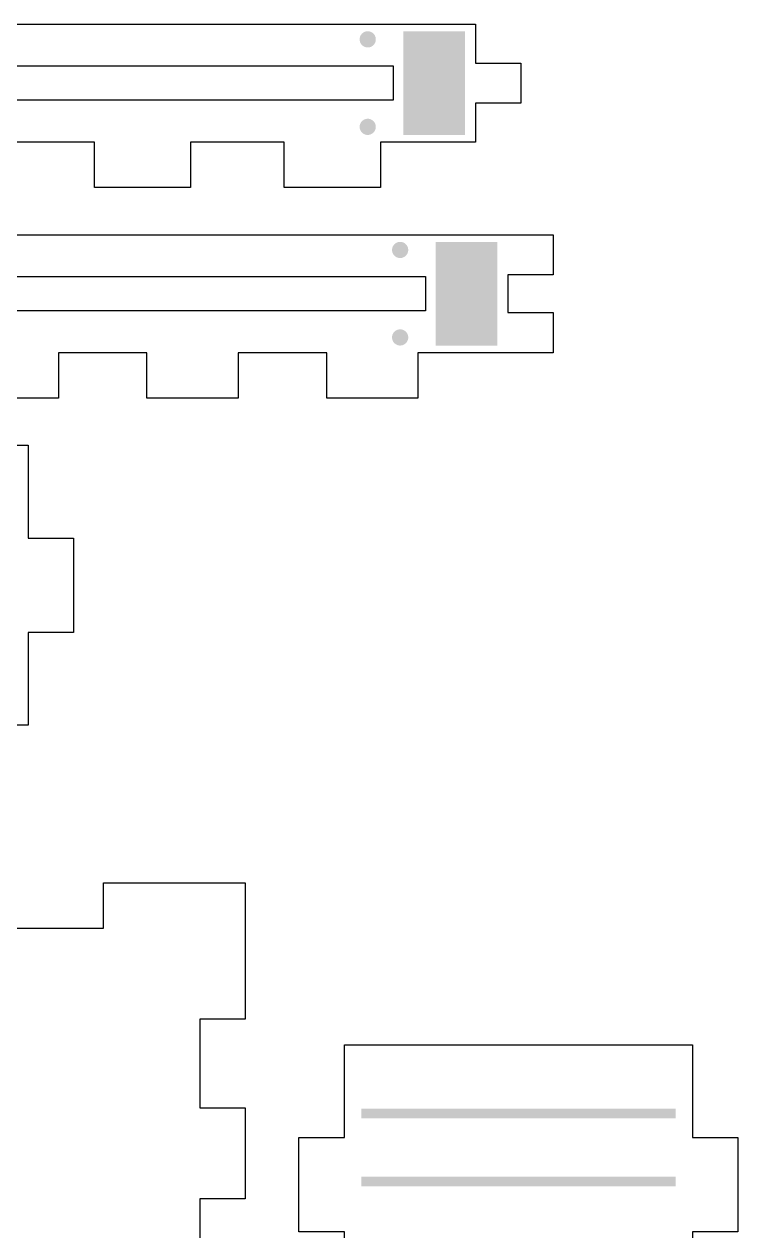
# Model space of a CAD drawing. Header units: millimetres. Extents: x 6 to 441, y 6 to 299.
# Drawn here: x 92 to 136, y 141.6 to 216 of the extents above; entities that cross this region are included whole.
import ezdxf

# ---------------------------------------------------------------- set-up
doc = ezdxf.new("R2010")
doc.units = ezdxf.units.MM
doc.layers.add('CUT', color=1, linetype='Continuous')
doc.layers.add('RASTER', color=7, linetype='Continuous')

msp = doc.modelspace()

# ---------------------------------------------------------------- hatches: boundary and pattern name
at = {"layer": 'RASTER'}
for points in [[(113.701, 215.1), (113.697, 215.035), (113.684, 214.971), (113.663, 214.909), (113.634, 214.85), (113.598, 214.796), (113.555, 214.746), (113.505, 214.703), (113.451, 214.667), (113.392, 214.638), (113.33, 214.617), (113.266, 214.604), (113.201, 214.6), (113.136, 214.604), (113.072, 214.617), (113.01, 214.638), (112.951, 214.667), (112.897, 214.703), (112.847, 214.746), (112.804, 214.796), (112.768, 214.85), (112.739, 214.909), (112.718, 214.971), (112.705, 215.035), (112.701, 215.1), (112.705, 215.165), (112.718, 215.229), (112.739, 215.291), (112.768, 215.35), (112.804, 215.404), (112.847, 215.454), (112.897, 215.497), (112.951, 215.533), (113.01, 215.562), (113.072, 215.583), (113.136, 215.596), (113.201, 215.6), (113.266, 215.596), (113.33, 215.583), (113.392, 215.562), (113.451, 215.533), (113.505, 215.497), (113.555, 215.454), (113.598, 215.404), (113.634, 215.35), (113.663, 215.291), (113.684, 215.229), (113.697, 215.165)], [(115.401, 215.6), (119.201, 215.6), (119.201, 209.2), (115.401, 209.2)], [(113.701, 209.7), (113.697, 209.635), (113.684, 209.571), (113.663, 209.509), (113.634, 209.45), (113.598, 209.396), (113.555, 209.346), (113.505, 209.303), (113.451, 209.267), (113.392, 209.238), (113.33, 209.217), (113.266, 209.204), (113.201, 209.2), (113.136, 209.204), (113.072, 209.217), (113.01, 209.238), (112.951, 209.267), (112.897, 209.303), (112.847, 209.346), (112.804, 209.396), (112.768, 209.45), (112.739, 209.509), (112.718, 209.571), (112.705, 209.635), (112.701, 209.7), (112.705, 209.765), (112.718, 209.829), (112.739, 209.891), (112.768, 209.95), (112.804, 210.004), (112.847, 210.054), (112.897, 210.097), (112.951, 210.133), (113.01, 210.162), (113.072, 210.183), (113.136, 210.196), (113.201, 210.2), (113.266, 210.196), (113.33, 210.183), (113.392, 210.162), (113.451, 210.133), (113.505, 210.097), (113.555, 210.054), (113.598, 210.004), (113.634, 209.95), (113.663, 209.891), (113.684, 209.829), (113.697, 209.765)], [(115.701, 202.1), (115.697, 202.035), (115.684, 201.971), (115.663, 201.909), (115.634, 201.85), (115.598, 201.796), (115.555, 201.746), (115.505, 201.703), (115.451, 201.667), (115.392, 201.638), (115.33, 201.617), (115.266, 201.604), (115.201, 201.6), (115.136, 201.604), (115.072, 201.617), (115.01, 201.638), (114.951, 201.667), (114.897, 201.703), (114.847, 201.746), (114.804, 201.796), (114.768, 201.85), (114.739, 201.909), (114.718, 201.971), (114.705, 202.035), (114.701, 202.1), (114.705, 202.165), (114.718, 202.229), (114.739, 202.291), (114.768, 202.35), (114.804, 202.404), (114.847, 202.454), (114.897, 202.497), (114.951, 202.533), (115.01, 202.562), (115.072, 202.583), (115.136, 202.596), (115.201, 202.6), (115.266, 202.596), (115.33, 202.583), (115.392, 202.562), (115.451, 202.533), (115.505, 202.497), (115.555, 202.454), (115.598, 202.404), (115.634, 202.35), (115.663, 202.291), (115.684, 202.229), (115.697, 202.165)], [(117.401, 202.6), (121.201, 202.6), (121.201, 196.2), (117.401, 196.2)], [(115.701, 196.7), (115.697, 196.635), (115.684, 196.571), (115.663, 196.509), (115.634, 196.45), (115.598, 196.396), (115.555, 196.346), (115.505, 196.303), (115.451, 196.267), (115.392, 196.238), (115.33, 196.217), (115.266, 196.204), (115.201, 196.2), (115.136, 196.204), (115.072, 196.217), (115.01, 196.238), (114.951, 196.267), (114.897, 196.303), (114.847, 196.346), (114.804, 196.396), (114.768, 196.45), (114.739, 196.509), (114.718, 196.571), (114.705, 196.635), (114.701, 196.7), (114.705, 196.765), (114.718, 196.829), (114.739, 196.891), (114.768, 196.95), (114.804, 197.004), (114.847, 197.054), (114.897, 197.097), (114.951, 197.133), (115.01, 197.162), (115.072, 197.183), (115.136, 197.196), (115.201, 197.2), (115.266, 197.196), (115.33, 197.183), (115.392, 197.162), (115.451, 197.133), (115.505, 197.097), (115.555, 197.054), (115.598, 197.004), (115.634, 196.95), (115.663, 196.891), (115.684, 196.829), (115.697, 196.765)], [(112.8, 149.1), (132.2, 149.1), (132.2, 148.5), (112.8, 148.5)], [(112.8, 144.9), (132.2, 144.9), (132.2, 144.3), (112.8, 144.3)]]:
    msp.add_hatch(color=7, dxfattribs=at).paths.add_polyline_path(points)

# ---------------------------------------------------------------- linework, layer by layer
at = {"layer": 'CUT'}
for points in [[(78.76, 216.04), (119.841, 216.04), (119.841, 213.64), (122.641, 213.64), (122.641, 211.16), (119.841, 211.16), (119.841, 208.76), (113.984, 208.76), (113.984, 205.96), (108.046, 205.96), (108.046, 208.76), (102.269, 208.76), (102.269, 205.96), (96.332, 205.96), (96.332, 208.76), (90.555, 208.76), (90.555, 205.96), (84.617, 205.96), (84.617, 208.76), (78.76, 208.76), (78.76, 211.16), (75.96, 211.16), (75.96, 213.64), (78.76, 213.64)], [(83.84, 213.46), (114.761, 213.46), (114.761, 211.34), (83.84, 211.34)], [(65.84, 200.46), (116.761, 200.46), (116.761, 198.34), (65.84, 198.34)], [(70.76, 190.04), (92.24, 190.04), (92.24, 184.307), (95.04, 184.307), (95.04, 178.493), (92.24, 178.493), (92.24, 172.76), (87.96, 172.76), (87.96, 169.96), (83.6, 169.96), (83.6, 172.76), (79.4, 172.76), (79.4, 169.96), (75.04, 169.96), (75.04, 172.76), (70.76, 172.76), (70.76, 178.493), (67.96, 178.493), (67.96, 184.307), (70.76, 184.307)], [(111.76, 153.04), (133.24, 153.04), (133.24, 147.307), (136.04, 147.307), (136.04, 141.493), (133.24, 141.493), (133.24, 135.76), (128.96, 135.76), (128.96, 132.96), (124.6, 132.96), (124.6, 135.76), (120.4, 135.76), (120.4, 132.96), (116.04, 132.96), (116.04, 135.76), (111.76, 135.76), (111.76, 141.493), (108.96, 141.493), (108.96, 147.307), (111.76, 147.307)]]:
    msp.add_lwpolyline(points, close=True, dxfattribs=at)
for points in [[(60.8, 203.04), (121.801, 203.04), (124.641, 203.04), (124.641, 200.56), (121.841, 200.56), (121.841, 198.24), (124.641, 198.24), (124.641, 195.76), (121.801, 195.76), (116.295, 195.76), (116.295, 192.96), (110.67, 192.96), (110.67, 195.76), (105.204, 195.76), (105.204, 192.96), (99.579, 192.96), (99.579, 195.76), (94.113, 195.76), (94.113, 192.96), (88.488, 192.96)], [(91.126, 160.24), (96.904, 160.24), (96.904, 163.04), (102.801, 163.04), (105.641, 163.04), (105.641, 160.2), (105.641, 154.614), (102.841, 154.614), (102.841, 149.149), (105.641, 149.149), (105.641, 143.523), (102.841, 143.523), (102.841, 138.058)]]:
    msp.add_lwpolyline(points, dxfattribs=at)

doc.saveas('drawing.dxf')
